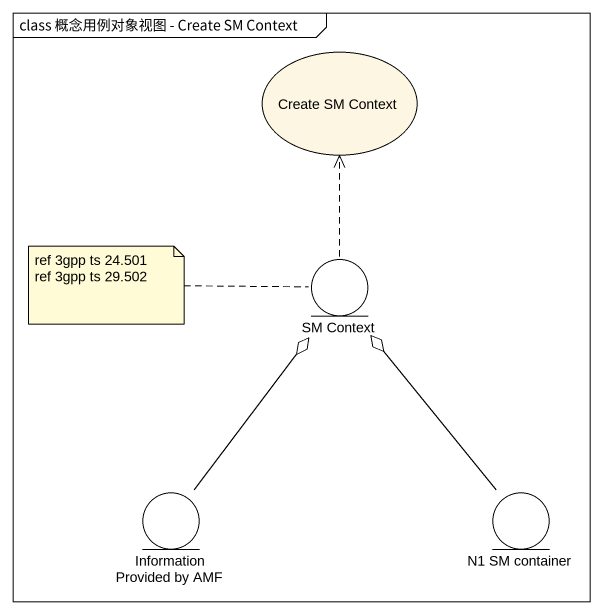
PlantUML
@startuml
mainframe class 概念用例对象视图 - Create SM Context
usecase "Create SM Context" as Create_SM_Context
entity "SM Context" as SM_Context
entity "Information Provided by AMF" as Information_Provided_by_AMF
entity "N1 SM container" as N1_SM_container
SM_Context .up.> Create_SM_Context
Information_Provided_by_AMF -up-o SM_Context
N1_SM_container -up-o SM_Context
note left of SM_Context
  ref 3gpp ts 24.501
  ref 3gpp ts 29.502
end note
@enduml
